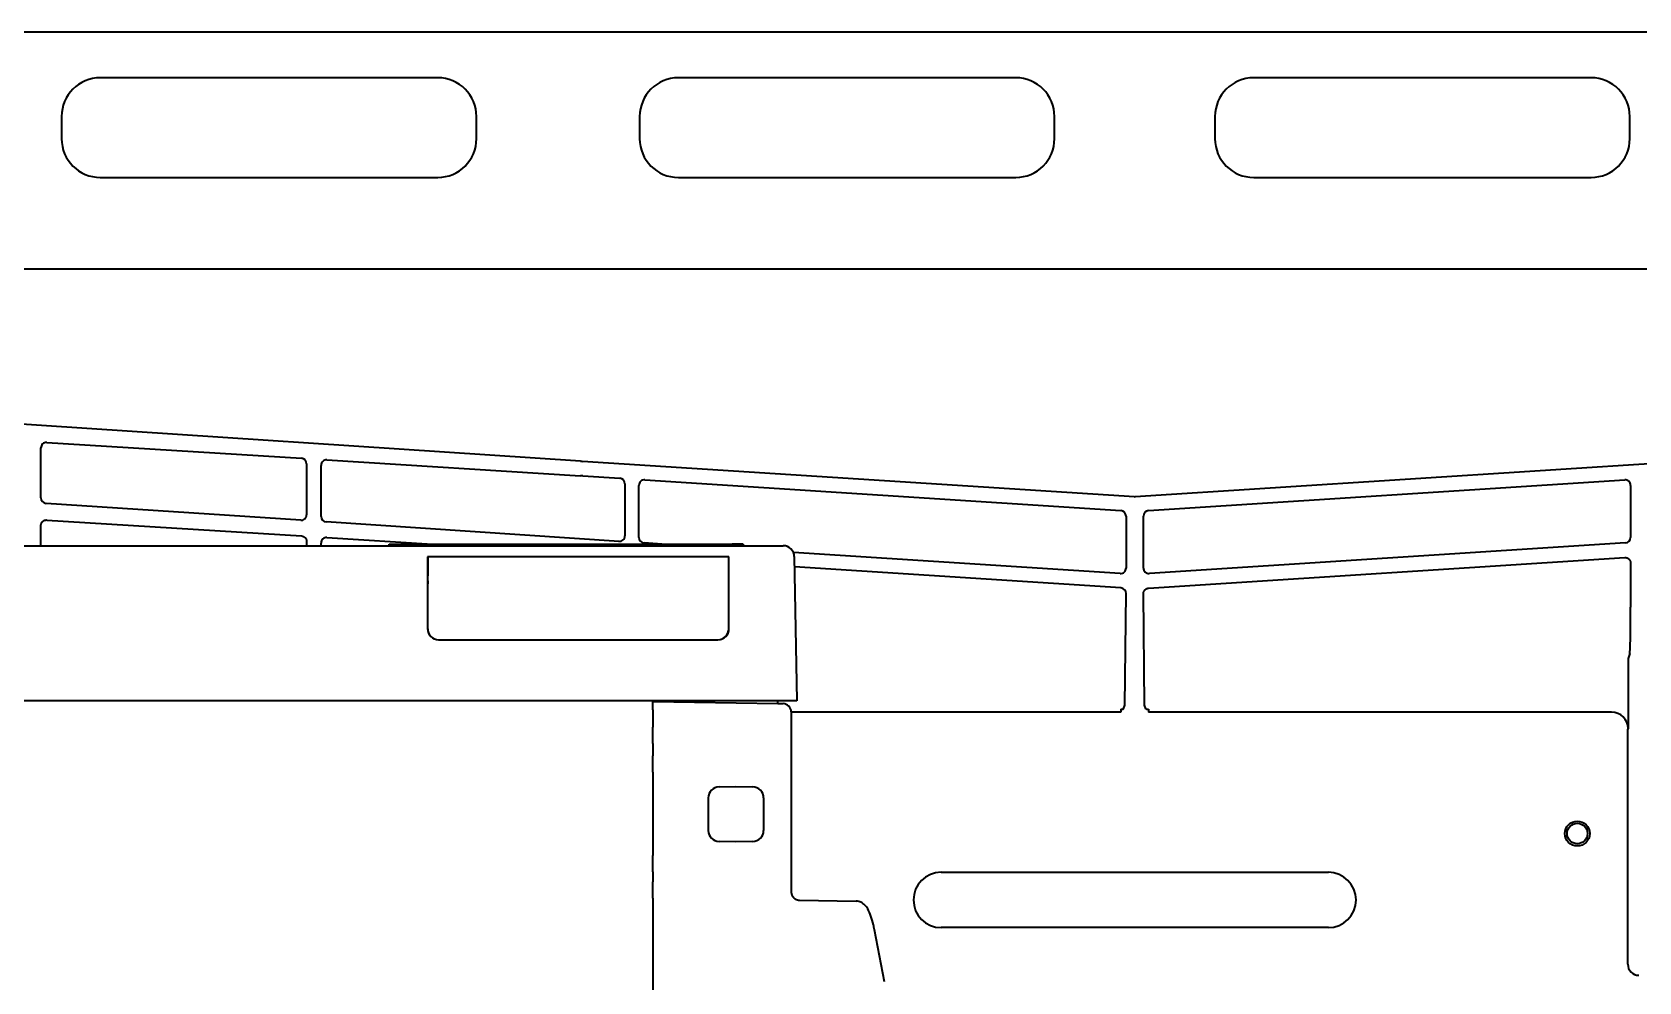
# Model space of a CAD drawing. Extents: x 6327 to 10269, y -393 to 3204.
# Drawn here: x 8603.7 to 8894.2, y 2973.9 to 3145.5 of the extents above; entities that cross this region are included whole.
import ezdxf

# ---------------------------------------------------------------- set-up
doc = ezdxf.new("R2010")
doc.units = 0
doc.header["$LTSCALE"] = 5
doc.layers.add('1', color=7, linetype='CONTINUOUS', true_color=0xffffff)

msp = doc.modelspace()

# ---------------------------------------------------------------- linework, layer by layer
at = {"layer": '1', "color": 7, "linetype": 'Continuous', "lineweight": 35}
for p, q in [((9175.07, 3145.53), (8431.07, 3145.53)), ((8677.07, 3137.28), (8616.07, 3137.28)), ((8781.57, 3137.28), (8720.57, 3137.28)), ((8885.57, 3137.28), (8824.57, 3137.28)), ((8609.07, 3130.28), (8609.07, 3126.28)), ((8684.07, 3126.28), (8684.07, 3130.28)), ((8713.57, 3130.28), (8713.57, 3126.28)), ((8788.57, 3126.28), (8788.57, 3130.28)), ((8817.57, 3130.28), (8817.57, 3126.28)), ((8892.57, 3126.28), (8892.57, 3130.28)), ((8616.07, 3119.28), (8677.07, 3119.28)), ((8720.57, 3119.28), (8781.57, 3119.28)), ((8824.57, 3119.28), (8885.57, 3119.28)), ((9123.12, 3102.69), (8483.03, 3102.69)), ((9123.12, 3102.68), (8483.03, 3102.68)), ((8702.85, 3068), (8470.18, 3083.43)), ((8605.33, 3061.38), (8605.33, 3070.41)), ((8606.39, 3071.41), (8652.44, 3068.53)), ((8653.37, 3067.54), (8653.37, 3058.32)), ((8655.97, 3058.02), (8655.97, 3067.25)), ((8657.04, 3068.25), (8702.9, 3065.38)), ((8803.01, 3061.55), (8703.23, 3067.98)), ((8902.92, 3067.98), (8803.14, 3061.55)), ((8703.28, 3065.36), (8709.97, 3064.93)), ((8714.51, 3064.63), (8800.57, 3059.09)), ((8805.58, 3059.09), (8891.64, 3064.63)), ((8710.9, 3063.93), (8710.9, 3054.52)), ((8713.44, 3054.23), (8713.44, 3063.64)), ((8892.7, 3063.64), (8892.7, 3054.23)), ((8652.31, 3057.33), (8606.26, 3060.38)), ((8605.33, 3052.73), (8605.33, 3056.38)), ((8606.39, 3057.38), (8652.44, 3054.51)), ((8709.84, 3053.52), (8656.91, 3057.02)), ((8801.5, 3058.09), (8801.5, 3048.69)), ((8804.64, 3048.69), (8804.64, 3058.09)), ((8497.43, 3052.73), (8739.52, 3052.73)), ((8653.37, 3053.51), (8653.37, 3052.73)), ((8655.97, 3052.73), (8655.97, 3053.22)), ((8657.04, 3054.22), (8676.11, 3053.03)), ((8668.27, 3053.03), (8670.27, 3053.03)), ((8668.27, 3052.73), (8668.27, 3053.03)), ((8670.27, 3053.03), (8730.27, 3053.03)), ((8717.56, 3053.03), (8714.38, 3053.23)), ((8732.27, 3053.03), (8730.27, 3053.03)), ((8730.27, 3052.73), (8730.27, 3053.03)), ((8732.27, 3053.03), (8732.27, 3052.73)), ((8891.77, 3053.23), (8805.71, 3047.69)), ((8675.24, 3050.73), (8675.23, 3037.73)), ((8729.71, 3050.73), (8675.24, 3050.73)), ((8675.28, 3050.48), (8675.27, 3047.3)), ((8729.68, 3037.73), (8729.67, 3050.48)), ((8729.71, 3037.73), (8729.71, 3050.73)), ((8800.44, 3047.69), (8741.37, 3051.49)), ((8741.52, 3050.76), (8741.97, 3024.73)), ((8805.58, 3045.06), (8891.64, 3050.61)), ((8800.58, 3045.1), (8741.55, 3048.9)), ((8892.7, 3049.61), (8892.7, 3041.63)), ((8675.25, 3037.73), (8675.26, 3045.83)), ((8801.29, 3023.92), (8801.51, 3044.1)), ((8804.85, 3023.92), (8804.64, 3044.06)), ((8675.23, 3037.73), (8675.25, 3037.73)), ((8677.23, 3035.73), (8727.71, 3035.73)), ((8729.68, 3037.73), (8729.71, 3037.73)), ((8892.56, 3033.24), (8892.26, 3032.34)), ((8892.26, 3032.34), (8892.26, 3022.12)), ((8739.97, 3024.73), (8496.97, 3024.73)), ((8715.97, 3023.11), (8715.97, 3024.61)), ((8715.97, 3024.61), (8738.52, 3024.22)), ((8738.47, 3024.73), (8738.47, 3024.22)), ((8738.52, 3024.22), (8739.5, 3024.2)), ((8741.97, 3024.73), (8739.97, 3024.73)), ((8801.06, 3023.24), (8801.29, 3023.92)), ((8805.08, 3023.24), (8804.85, 3023.92)), ((8715.97, 3023.11), (8715.97, 3019.94)), ((8740.97, 3022.7), (8740.97, 3019.94)), ((8800.56, 3022.69), (8740.97, 3022.69)), ((8800.56, 3023.19), (8800.56, 3022.69)), ((8805.58, 3023.19), (8805.58, 3022.69)), ((8889.25, 3022.69), (8805.58, 3022.69)), ((8715.97, 3017.01), (8715.97, 3019.94)), ((8892.25, 3019.69), (8892.2, 3019.56)), ((8892.2, 2977.12), (8892.2, 3019.56)), ((8715.97, 3017.01), (8715.97, 3014.75)), ((8740.97, 3016.82), (8740.97, 3014.55)), ((8715.97, 3011.82), (8715.97, 3014.75)), ((8715.97, 3011.82), (8715.97, 2996.74)), ((8727.94, 3009.17), (8730.97, 3009.23)), ((8730.97, 3009.23), (8734.01, 3009.17)), ((8740.97, 3011.82), (8740.97, 2996.74)), ((8725.97, 3007.17), (8725.97, 3001.28)), ((8735.97, 3007.17), (8735.97, 3001.28)), ((8730.97, 2999.23), (8727.94, 2999.28)), ((8734.01, 2999.28), (8730.97, 2999.23)), ((8715.97, 2993.79), (8715.97, 2996.74)), ((8715.97, 2993.79), (8715.97, 2992.02)), ((8715.97, 2989.06), (8715.97, 2992.02)), ((8740.97, 2994.04), (8740.97, 2992.26)), ((8768.07, 2993.73), (8838.07, 2993.73)), ((8715.97, 2989.06), (8715.97, 2729.44)), ((8741.71, 2988.85), (8741.74, 2988.89)), ((8742.45, 2988.7), (8752.74, 2988.52)), ((8757.82, 2973.93), (8756.02, 2983.32)), ((8838.07, 2983.73), (8768.07, 2983.73))]:
    msp.add_line(p, q, dxfattribs=at)
for radius in [2.25, 1.85]:
    msp.add_circle((8883.07, 3000.73), radius, dxfattribs=at)
for centre, radius, start, end in [((8616.07, 3130.28), 7, 90, 180), ((8677.07, 3130.28), 7, 0, 90), ((8720.57, 3130.28), 7, 90, 180), ((8781.57, 3130.28), 7, 0, 90), ((8824.57, 3130.28), 7, 90, 180), ((8885.57, 3130.28), 7, 0, 90), ((8616.07, 3126.28), 7, 180, 270), ((8677.07, 3126.28), 7, 270, 0), ((8720.57, 3126.28), 7, 180, 270), ((8781.57, 3126.28), 7, 270, 0), ((8824.57, 3126.28), 7, 180, 270), ((8885.57, 3126.28), 7, 270, 0), ((8739.52, 3050.73), 2, 1, 90), ((8739.47, 3022.7), 1.5, 0, 89), ((8727.97, 3007.17), 2, 91, 180), ((8733.97, 3007.17), 2, 0, 89), ((8727.97, 3001.28), 2, 180, 269), ((8733.97, 3001.28), 2, 271, 0), ((8768.07, 2988.73), 5, 90, 270), ((8838.07, 2988.73), 5, 270, 90), ((8742.47, 2990.2), 1.5, 240.8126, 269)]:
    msp.add_arc(centre, radius, start, end, dxfattribs=at)
for centre, major_axis, ratio, start_param, end_param in [((8606.33, 3070.41), (-0.478, -0.879), 0.998825, 3.575991, 5.210091), ((8652.37, 3067.54), (-0.746, -0.667), 0.998687, 2.413283, 3.918945), ((8656.97, 3067.25), (-0.478, -0.879), 0.998825, 3.575991, 5.210091), ((8703.23, 3068.52), (10.4, -0.67), 0.052299, 4.679286, 4.715767), ((8703.28, 3064.81), (10.4, -0.67), 0.052299, 1.574174, 1.610654), ((8709.9, 3063.93), (-0.322, -0.947), 0.999705, 1.898664, 3.404327), ((8714.44, 3063.64), (0.31, -0.951), 0.999681, 2.763221, 4.39732), ((8891.7, 3063.64), (-0.31, -0.951), 0.999681, 1.885865, 3.519964), ((8803.07, 3062.55), (0, -1), 0.999724, 6.218957, 6.347414), ((8606.33, 3061.38), (0.477, -0.88), 0.998873, 4.215837, 5.7215), ((8800.5, 3058.09), (-0.322, -0.947), 0.999705, 1.898664, 3.404327), ((8805.64, 3058.09), (0.322, -0.947), 0.999705, 2.878858, 4.384521), ((8652.37, 3058.32), (0.739, -0.675), 0.998632, 5.388335, 7.022435), ((8656.97, 3058.02), (0.477, -0.88), 0.998873, 4.215837, 5.7215), ((8656.97, 3053.22), (-0.478, -0.879), 0.998825, 3.575991, 5.210091), ((8709.9, 3054.52), (0.31, -0.951), 0.999681, 5.904814, 7.538913), ((8714.44, 3054.23), (-0.322, -0.947), 0.999705, 5.040257, 6.54592), ((8891.7, 3054.23), (0.322, -0.947), 0.999705, 6.020451, 7.526114), ((8675.28, 3050.48), (0, -0.25), 0.034921, 3.141593, 4.694936), ((8729.66, 3050.48), (0, -0.25), 0.034921, 1.58825, 3.141593), ((8675.17, 3047.35), (0, -3), 0.034921, 1.247894, 1.553343), ((8800.5, 3048.69), (0.31, -0.951), 0.999681, 5.904814, 7.538913), ((8805.64, 3048.69), (-0.31, -0.951), 0.999681, 5.027458, 6.661557), ((8675.33, 3045.76), (0, -2), 0.034921, 4.389487, 4.677482), ((8800.51, 3044.1), (-0.323, -0.95), 0.997066, 1.898664, 3.404327), ((8892.56, 3041.63), (0, 8.4), 0.017452, 3.19388, 4.712309), ((8677.23, 3037.73), (-1.9, -0.63), 0.998478, 5.96117, 7.531966), ((8677.26, 3037.73), (-1.7, -1.05), 0.998638, 5.729245, 7.300042), ((8727.68, 3037.73), (1.85, -0.77), 0.999139, 5.10524, 6.676037), ((8727.71, 3037.73), (1.9, -0.63), 0.998478, 5.034405, 6.605201), ((8800.56, 3023.24), (0.5, 0), 0.104816, 4.712389, 6.265732), ((8805.58, 3023.24), (0.5, 0), 0.104816, 3.159046, 4.712389), ((8889.25, 3019.68), (-0.95, -2.85), 0.997972, 1.89276, 3.462643), ((8894.2, 2977.12), (-0.63, -1.9), 0.999618, 5.034353, 6.604236)]:
    msp.add_ellipse(centre, major_axis=major_axis, ratio=ratio, start_param=start_param, end_param=end_param, dxfattribs=at)
for points, degree in [([(8605.33, 3056.38), (8605.33, 3056.43), (8605.34, 3056.52), (8605.36, 3056.65), (8605.41, 3056.78), (8605.47, 3056.9), (8605.55, 3057.02), (8605.64, 3057.12), (8605.75, 3057.2), (8605.87, 3057.27), (8605.99, 3057.33), (8606.12, 3057.37), (8606.26, 3057.39), (8606.35, 3057.39), (8606.39, 3057.38)], 3), ([(8652.44, 3054.51), (8652.48, 3054.5), (8652.57, 3054.49), (8652.7, 3054.45), (8652.83, 3054.4), (8652.95, 3054.33), (8653.05, 3054.24), (8653.15, 3054.14), (8653.23, 3054.03), (8653.29, 3053.91), (8653.34, 3053.78), (8653.37, 3053.65), (8653.37, 3053.55), (8653.37, 3053.51)], 3), ([(8891.64, 3050.61), (8891.69, 3050.61), (8891.78, 3050.61), (8891.91, 3050.59), (8892.04, 3050.55), (8892.17, 3050.5), (8892.28, 3050.43), (8892.39, 3050.34), (8892.48, 3050.24), (8892.56, 3050.13), (8892.62, 3050.01), (8892.67, 3049.88), (8892.7, 3049.74), (8892.7, 3049.65), (8892.7, 3049.61)], 3), ([(8804.64, 3044.06), (8804.64, 3044.11), (8804.65, 3044.2), (8804.68, 3044.34), (8804.72, 3044.47), (8804.79, 3044.59), (8804.87, 3044.7), (8804.96, 3044.8), (8805.07, 3044.89), (8805.18, 3044.96), (8805.31, 3045.01), (8805.44, 3045.05), (8805.53, 3045.06), (8805.58, 3045.06)], 3), ([(8892.26, 3032.34), (8892.26, 3032.34), (8892.26, 3032.34), (8892.26, 3032.34)], 3), ([(8740.97, 3014.55), (8740.97, 3011.82)], 1), ([(8740.97, 2996.74), (8740.97, 2994.04)], 1), ([(8740.97, 2992.26), (8740.97, 2991.86), (8740.97, 2990.2)], 2)]:
    msp.add_open_spline(points, degree=degree, dxfattribs=at)
for points, degree, knots in [([(8892.26, 3022.12), (8892.26, 3022.09), (8892.26, 3022.06), (8892.26, 3022.01), (8892.26, 3021.93), (8892.26, 3021.84), (8892.26, 3021.68), (8892.26, 3021.57), (8892.26, 3021.41), (8892.26, 3021.36), (8892.26, 3021.28), (8892.26, 3021.25), (8892.26, 3021.2), (8892.26, 3021.17), (8892.26, 3021.04), (8892.26, 3020.94), (8892.26, 3020.74), (8892.26, 3020.64), (8892.26, 3020.45), (8892.25, 3020.35), (8892.25, 3020.16), (8892.25, 3020.06), (8892.25, 3019.92), (8892.25, 3019.87), (8892.25, 3019.8), (8892.25, 3019.77), (8892.25, 3019.73), (8892.25, 3019.71), (8892.25, 3019.7), (8892.25, 3019.69)], 3, [0, 0, 0, 0, 0.03125, 0.03125, 0.0625, 0.125, 0.125, 0.25, 0.25, 0.3125, 0.3125, 0.34375, 0.34375, 0.375, 0.375, 0.5, 0.5, 0.625, 0.625, 0.75, 0.75, 0.875, 0.875, 0.9375, 0.9375, 0.96875, 0.984375, 0.984375, 1, 1, 1, 1]), ([(8740.97, 3019.94), (8740.97, 3019.12), (8740.97, 3018.4), (8740.97, 3017.19), (8740.97, 3016.82)], 2, [0, 0, 0, 0.5, 0.5, 1, 1, 1]), ([(8740.97, 2990.2), (8740.97, 2990.2), (8740.97, 2990.2), (8740.97, 2990.16), (8740.98, 2990.06), (8741, 2989.92), (8741.02, 2989.82), (8741.03, 2989.77)], 3, [0, 0, 0, 0, 0.000025, 0.000025, 0.33335, 0.666675, 1, 1, 1, 1]), ([(8741.03, 2989.77), (8741.04, 2989.77), (8741.04, 2989.76), (8741.05, 2989.74), (8741.05, 2989.72), (8741.06, 2989.71), (8741.06, 2989.69), (8741.07, 2989.67), (8741.08, 2989.65), (8741.08, 2989.64), (8741.09, 2989.62), (8741.1, 2989.6), (8741.1, 2989.59), (8741.11, 2989.57), (8741.12, 2989.55), (8741.13, 2989.53), (8741.14, 2989.52), (8741.15, 2989.5), (8741.16, 2989.48), (8741.16, 2989.47), (8741.17, 2989.45), (8741.18, 2989.43), (8741.19, 2989.42), (8741.2, 2989.4), (8741.21, 2989.38), (8741.23, 2989.37), (8741.24, 2989.35), (8741.25, 2989.33), (8741.26, 2989.32), (8741.27, 2989.3), (8741.28, 2989.29), (8741.3, 2989.27), (8741.31, 2989.26), (8741.32, 2989.24), (8741.33, 2989.22), (8741.35, 2989.21), (8741.36, 2989.19), (8741.37, 2989.18), (8741.39, 2989.16), (8741.4, 2989.15), (8741.42, 2989.13), (8741.43, 2989.12), (8741.45, 2989.11), (8741.46, 2989.09), (8741.48, 2989.08), (8741.49, 2989.06), (8741.51, 2989.05), (8741.53, 2989.04), (8741.54, 2989.02), (8741.56, 2989.01), (8741.58, 2989), (8741.59, 2988.98), (8741.61, 2988.97), (8741.63, 2988.96), (8741.65, 2988.95), (8741.67, 2988.94), (8741.68, 2988.92), (8741.7, 2988.91), (8741.72, 2988.9), (8741.74, 2988.89), (8741.74, 2988.89)], 3, [0, 0, 0, 0, 0.015471, 0.031003, 0.046598, 0.062255, 0.077974, 0.093755, 0.109598, 0.125503, 0.141471, 0.1575, 0.173591, 0.189745, 0.20596, 0.222238, 0.238578, 0.25498, 0.271444, 0.28797, 0.304558, 0.321209, 0.337921, 0.354696, 0.371533, 0.388432, 0.405393, 0.422416, 0.439502, 0.456649, 0.473859, 0.491131, 0.508465, 0.525861, 0.54332, 0.56084, 0.578423, 0.596068, 0.613775, 0.631545, 0.649376, 0.66727, 0.685226, 0.703245, 0.721325, 0.739468, 0.757673, 0.77594, 0.794269, 0.812661, 0.831115, 0.849631, 0.868209, 0.886849, 0.905552, 0.924317, 0.943145, 0.962034, 0.980986, 1, 1, 1, 1]), ([(8756.02, 2983.32), (8755.96, 2983.64), (8755.77, 2984.55), (8755.39, 2985.88), (8754.9, 2987.02), (8754.34, 2987.81), (8753.63, 2988.37), (8753.05, 2988.49), (8752.74, 2988.52)], 3, [0, 0, 0, 0, 0.11439, 0.340211, 0.575406, 0.741928, 0.873905, 1, 1, 1, 1])]:
    msp.add_open_spline(points, degree=degree, knots=knots, dxfattribs=at)

doc.saveas('drawing.dxf')
